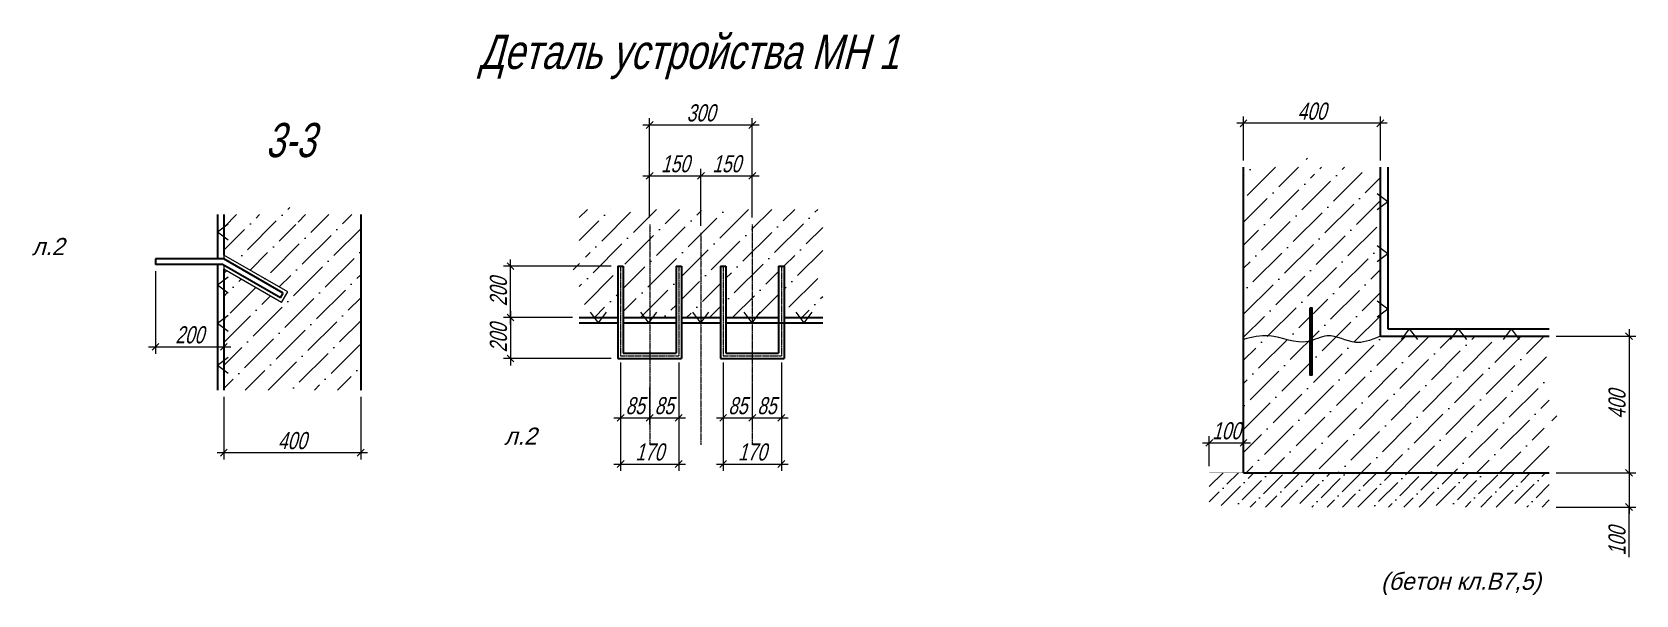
# Model space of a CAD drawing. Header units: millimetres. Extents: x 5929542 to 6152618, y 10240044 to 10382466.
# Drawn here: x 6016119 to 6020807, y 10276827 to 10278474 of the extents above; entities that cross this region are included whole.
import ezdxf

# ---------------------------------------------------------------- set-up
doc = ezdxf.new("R2010")
doc.units = ezdxf.units.MM
doc.header["$PDMODE"] = 35
doc.linetypes.add('осевая', pattern=[50.8, 31.75, -6.35, 6.35, -6.35])
doc.layers.get('Defpoints').update_dxf_attribs({"color": 253})
for name, color, linetype, lineweight in [('арматура', 7, 'Continuous', 40), ('Оси', 6, 'осевая', 9), ('Основная', 7, 'Continuous', 30), ('Построения', 7, 'Continuous', 13), ('Размеры', 172, 'Continuous', 13), ('стены', 7, 'Continuous', 30), ('Текст', 134, 'Continuous', 13), ('тонкосн', 8, 'Continuous', 18), ('Штриховка', 253, 'Continuous', 13)]:
    doc.layers.add(name, color=color, linetype=linetype, lineweight=lineweight)
doc.styles.add('GOST 2.304', font='mipgost.ttf', dxfattribs={"width": 0.75, "oblique": 15})
doc.styles.add('ГОСТ 2.304', font='mipgost.ttf', dxfattribs={"oblique": 15})
doc.dimstyles.new('SPDS', dxfattribs={"dimtxt": 2.5, "dimasz": 1, "dimexe": 1, "dimexo": 1, "dimgap": 0.5, "dimtad": 1, "dimdec": 0, "dimrnd": 0.001, "dimtxsty": 'GOST 2.304', "dimblk": 'OBLIQUE', "dimcen": 2.5, "dimdle": 1, "dimclrd": 256, "dimclre": 256, "dimclrt": 256, "dimadec": 0, "dimazin": 2, "dimtfac": 0.75, "dimtdec": 0, "dimtmove": 1, "dimatfit": 3, "dimfxl": 1, "dimtolj": 1, "dimlwd": -1, "dimlwe": -1, "dimarcsym": 0})
pattern_1 = [(45, (-8453.306, 304.564), (25.25697034, 92.60889125), [119.0625, -23.8125, 0, -23.8125])]

# ---------------------------------------------------------------- blocks, each defined once
blk = doc.blocks.new('_Oblique')
at = {"color": 0, "linetype": 'ByBlock', "lineweight": -2}
blk.add_line((-0.5, -0.5), (0.5, 0.5), dxfattribs=at)
blk = doc.blocks.new('*D198')
at = {"layer": 'Defpoints', "color": 0, "ltscale": 100, "transparency": 16777216}
for p in [(6017718.3, 10277639), (6017517.4, 10277519), (6017831.2, 10277519)]:
    blk.add_point(p, dxfattribs=at)
at = {"layer": 'Размеры', "ltscale": 100, "transparency": 16777216}
for p, q in [((6017698.3, 10277639), (6017497.4, 10277639)), ((6017517.4, 10277659), (6017517.4, 10277499)), ((6017811.2, 10277519), (6017497.4, 10277519))]:
    blk.add_line(p, q, dxfattribs=at)
at = {"layer": 'Размеры', "ltscale": 100, "transparency": 16777216, "xscale": 20, "yscale": 20, "zscale": 20}
for p, rotation in [((6017517.4, 10277639), 90), ((6017517.4, 10277519), 270)]:
    blk.add_blockref('_Oblique', p, dxfattribs=dict(at, rotation=rotation))
at = {"layer": 'Размеры', "ltscale": 100, "transparency": 16777216, "insert": (6017482.4, 10277579), "char_height": 50, "attachment_point": 5, "rotation": 90, "style": 'GOST 2.304'}
blk.add_mtext('\\A1;200', dxfattribs=at)
blk = doc.blocks.new('*D199')
at = {"layer": 'Defpoints', "color": 0, "ltscale": 100, "transparency": 16777216}
for p in [(6017517.4, 10277789.1), (6017831.2, 10277789.1), (6017588.8, 10277639)]:
    blk.add_point(p, dxfattribs=at)
at = {"layer": 'Размеры', "ltscale": 100, "transparency": 16777216}
for p, q in [((6017517.4, 10277619), (6017517.4, 10277809.1)), ((6017811.2, 10277789.1), (6017497.4, 10277789.1)), ((6017568.8, 10277639), (6017497.4, 10277639))]:
    blk.add_line(p, q, dxfattribs=at)
at = {"layer": 'Размеры', "ltscale": 100, "transparency": 16777216, "xscale": 20, "yscale": 20, "zscale": 20}
for p, rotation in [((6017517.4, 10277789.1), 90), ((6017517.4, 10277639), 270)]:
    blk.add_blockref('_Oblique', p, dxfattribs=dict(at, rotation=rotation))
at = {"layer": 'Размеры', "ltscale": 100, "transparency": 16777216, "insert": (6017482.4, 10277714), "char_height": 50, "attachment_point": 5, "rotation": 90, "style": 'GOST 2.304'}
blk.add_mtext('\\A1;200', dxfattribs=at)
blk = doc.blocks.new('*D200')
at = {"layer": 'Defpoints', "color": 0, "ltscale": 100, "transparency": 16777216}
for p in [(6018139.2, 10277527), (6018309.2, 10277527), (6018309.2, 10277210.4)]:
    blk.add_point(p, dxfattribs=at)
at = {"layer": 'Размеры', "ltscale": 100, "transparency": 16777216}
for p, q in [((6018139.2, 10277507), (6018139.2, 10277190.4)), ((6018309.2, 10277507), (6018309.2, 10277190.4)), ((6018119.2, 10277210.4), (6018329.2, 10277210.4))]:
    blk.add_line(p, q, dxfattribs=at)
at = {"layer": 'Размеры', "ltscale": 100, "transparency": 16777216, "xscale": 20, "yscale": 20, "zscale": 20, "rotation": 180}
blk.add_blockref('_Oblique', (6018139.2, 10277210.4), dxfattribs=at)
at = {"layer": 'Размеры', "ltscale": 100, "transparency": 16777216, "xscale": 20, "yscale": 20, "zscale": 20}
blk.add_blockref('_Oblique', (6018309.2, 10277210.4), dxfattribs=at)
at = {"layer": 'Размеры', "ltscale": 100, "transparency": 16777216, "insert": (6018224.2, 10277245.4), "char_height": 50, "attachment_point": 5, "style": 'GOST 2.304'}
blk.add_mtext('\\A1;170', dxfattribs=at)
blk = doc.blocks.new('*D201')
at = {"layer": 'Defpoints', "color": 0, "ltscale": 100, "transparency": 16777216}
for p in [(6018139.2, 10277471.6), (6018224.2, 10277454.3), (6018224.2, 10277345.8)]:
    blk.add_point(p, dxfattribs=at)
at = {"layer": 'Размеры', "ltscale": 100, "transparency": 16777216}
for p, q in [((6018139.2, 10277451.6), (6018139.2, 10277325.8)), ((6018224.2, 10277434.3), (6018224.2, 10277325.8)), ((6018119.2, 10277345.8), (6018244.2, 10277345.8))]:
    blk.add_line(p, q, dxfattribs=at)
at = {"layer": 'Размеры', "ltscale": 100, "transparency": 16777216, "xscale": 20, "yscale": 20, "zscale": 20, "rotation": 180}
blk.add_blockref('_Oblique', (6018139.2, 10277345.8), dxfattribs=at)
at = {"layer": 'Размеры', "ltscale": 100, "transparency": 16777216, "xscale": 20, "yscale": 20, "zscale": 20}
blk.add_blockref('_Oblique', (6018224.2, 10277345.8), dxfattribs=at)
at = {"layer": 'Размеры', "ltscale": 100, "transparency": 16777216, "insert": (6018181.7, 10277380.8), "char_height": 50, "attachment_point": 5, "style": 'GOST 2.304'}
blk.add_mtext('\\A1;85', dxfattribs=at)
blk = doc.blocks.new('*D202')
at = {"layer": 'Defpoints', "color": 0, "ltscale": 100, "transparency": 16777216}
for p in [(6018224.2, 10277454.3), (6018309.2, 10277402.4), (6018309.2, 10277345.8)]:
    blk.add_point(p, dxfattribs=at)
at = {"layer": 'Размеры', "ltscale": 100, "transparency": 16777216}
for p, q in [((6018224.2, 10277434.3), (6018224.2, 10277325.8)), ((6018309.2, 10277382.4), (6018309.2, 10277325.8)), ((6018204.2, 10277345.8), (6018329.2, 10277345.8))]:
    blk.add_line(p, q, dxfattribs=at)
at = {"layer": 'Размеры', "ltscale": 100, "transparency": 16777216, "xscale": 20, "yscale": 20, "zscale": 20, "rotation": 180}
blk.add_blockref('_Oblique', (6018224.2, 10277345.8), dxfattribs=at)
at = {"layer": 'Размеры', "ltscale": 100, "transparency": 16777216, "xscale": 20, "yscale": 20, "zscale": 20}
blk.add_blockref('_Oblique', (6018309.2, 10277345.8), dxfattribs=at)
at = {"layer": 'Размеры', "ltscale": 100, "transparency": 16777216, "insert": (6018266.7, 10277380.8), "char_height": 50, "attachment_point": 5, "style": 'GOST 2.304'}
blk.add_mtext('\\A1;85', dxfattribs=at)
blk = doc.blocks.new('*D203')
at = {"layer": 'Defpoints', "color": 0, "ltscale": 100, "transparency": 16777216}
for p in [(6017839.2, 10277527), (6018009.2, 10277527), (6018009.2, 10277210.4)]:
    blk.add_point(p, dxfattribs=at)
at = {"layer": 'Размеры', "ltscale": 100, "transparency": 16777216}
for p, q in [((6017839.2, 10277507), (6017839.2, 10277190.4)), ((6018009.2, 10277507), (6018009.2, 10277190.4)), ((6017819.2, 10277210.4), (6018029.2, 10277210.4))]:
    blk.add_line(p, q, dxfattribs=at)
at = {"layer": 'Размеры', "ltscale": 100, "transparency": 16777216, "xscale": 20, "yscale": 20, "zscale": 20, "rotation": 180}
blk.add_blockref('_Oblique', (6017839.2, 10277210.4), dxfattribs=at)
at = {"layer": 'Размеры', "ltscale": 100, "transparency": 16777216, "xscale": 20, "yscale": 20, "zscale": 20}
blk.add_blockref('_Oblique', (6018009.2, 10277210.4), dxfattribs=at)
at = {"layer": 'Размеры', "ltscale": 100, "transparency": 16777216, "insert": (6017924.2, 10277245.4), "char_height": 50, "attachment_point": 5, "style": 'GOST 2.304'}
blk.add_mtext('\\A1;170', dxfattribs=at)
blk = doc.blocks.new('*D204')
at = {"layer": 'Defpoints', "color": 0, "ltscale": 100, "transparency": 16777216}
for p in [(6017839.2, 10277471.6), (6017924.2, 10277454.3), (6017924.2, 10277345.8)]:
    blk.add_point(p, dxfattribs=at)
at = {"layer": 'Размеры', "ltscale": 100, "transparency": 16777216}
for p, q in [((6017839.2, 10277451.6), (6017839.2, 10277325.8)), ((6017924.2, 10277434.3), (6017924.2, 10277325.8)), ((6017819.2, 10277345.8), (6017944.2, 10277345.8))]:
    blk.add_line(p, q, dxfattribs=at)
at = {"layer": 'Размеры', "ltscale": 100, "transparency": 16777216, "xscale": 20, "yscale": 20, "zscale": 20, "rotation": 180}
blk.add_blockref('_Oblique', (6017839.2, 10277345.8), dxfattribs=at)
at = {"layer": 'Размеры', "ltscale": 100, "transparency": 16777216, "xscale": 20, "yscale": 20, "zscale": 20}
blk.add_blockref('_Oblique', (6017924.2, 10277345.8), dxfattribs=at)
at = {"layer": 'Размеры', "ltscale": 100, "transparency": 16777216, "insert": (6017881.7, 10277380.8), "char_height": 50, "attachment_point": 5, "style": 'GOST 2.304'}
blk.add_mtext('\\A1;85', dxfattribs=at)
blk = doc.blocks.new('*D205')
at = {"layer": 'Defpoints', "color": 0, "ltscale": 100, "transparency": 16777216}
for p in [(6017924.2, 10277454.3), (6018009.2, 10277402.4), (6018009.2, 10277345.8)]:
    blk.add_point(p, dxfattribs=at)
at = {"layer": 'Размеры', "ltscale": 100, "transparency": 16777216}
for p, q in [((6017924.2, 10277434.3), (6017924.2, 10277325.8)), ((6018009.2, 10277382.4), (6018009.2, 10277325.8)), ((6017904.2, 10277345.8), (6018029.2, 10277345.8))]:
    blk.add_line(p, q, dxfattribs=at)
at = {"layer": 'Размеры', "ltscale": 100, "transparency": 16777216, "xscale": 20, "yscale": 20, "zscale": 20, "rotation": 180}
blk.add_blockref('_Oblique', (6017924.2, 10277345.8), dxfattribs=at)
at = {"layer": 'Размеры', "ltscale": 100, "transparency": 16777216, "xscale": 20, "yscale": 20, "zscale": 20}
blk.add_blockref('_Oblique', (6018009.2, 10277345.8), dxfattribs=at)
at = {"layer": 'Размеры', "ltscale": 100, "transparency": 16777216, "insert": (6017966.7, 10277380.8), "char_height": 50, "attachment_point": 5, "style": 'GOST 2.304'}
blk.add_mtext('\\A1;85', dxfattribs=at)
blk = doc.blocks.new('*D206')
at = {"layer": 'Defpoints', "color": 0, "ltscale": 100, "transparency": 16777216}
for p in [(6018074.2, 10278053.5), (6017924.2, 10277911.3), (6018074.2, 10277887)]:
    blk.add_point(p, dxfattribs=at)
at = {"layer": 'Размеры', "ltscale": 100, "transparency": 16777216}
for p, q in [((6017904.2, 10278053.5), (6018094.2, 10278053.5)), ((6017924.2, 10277931.3), (6017924.2, 10278073.5)), ((6018074.2, 10277907), (6018074.2, 10278073.5))]:
    blk.add_line(p, q, dxfattribs=at)
at = {"layer": 'Размеры', "ltscale": 100, "transparency": 16777216, "xscale": 20, "yscale": 20, "zscale": 20, "rotation": 180}
blk.add_blockref('_Oblique', (6017924.2, 10278053.5), dxfattribs=at)
at = {"layer": 'Размеры', "ltscale": 100, "transparency": 16777216, "xscale": 20, "yscale": 20, "zscale": 20}
blk.add_blockref('_Oblique', (6018074.2, 10278053.5), dxfattribs=at)
at = {"layer": 'Размеры', "ltscale": 100, "transparency": 16777216, "insert": (6017999.2, 10278088.5), "char_height": 50, "attachment_point": 5, "style": 'GOST 2.304'}
blk.add_mtext('\\A1;150', dxfattribs=at)
blk = doc.blocks.new('*D207')
at = {"layer": 'Defpoints', "color": 0, "ltscale": 100, "transparency": 16777216}
for p in [(6018224.2, 10278053.5), (6018224.2, 10277911.2), (6018074.2, 10277887)]:
    blk.add_point(p, dxfattribs=at)
at = {"layer": 'Размеры', "ltscale": 100, "transparency": 16777216}
for p, q in [((6018054.2, 10278053.5), (6018244.2, 10278053.5)), ((6018074.2, 10277907), (6018074.2, 10278073.5)), ((6018224.2, 10277931.2), (6018224.2, 10278073.5))]:
    blk.add_line(p, q, dxfattribs=at)
at = {"layer": 'Размеры', "ltscale": 100, "transparency": 16777216, "xscale": 20, "yscale": 20, "zscale": 20, "rotation": 180}
blk.add_blockref('_Oblique', (6018074.2, 10278053.5), dxfattribs=at)
at = {"layer": 'Размеры', "ltscale": 100, "transparency": 16777216, "xscale": 20, "yscale": 20, "zscale": 20}
blk.add_blockref('_Oblique', (6018224.2, 10278053.5), dxfattribs=at)
at = {"layer": 'Размеры', "ltscale": 100, "transparency": 16777216, "insert": (6018149.2, 10278088.5), "char_height": 50, "attachment_point": 5, "style": 'GOST 2.304'}
blk.add_mtext('\\A1;150', dxfattribs=at)
blk = doc.blocks.new('*D208')
at = {"layer": 'Defpoints', "color": 0, "ltscale": 100, "transparency": 16777216}
for p in [(6018224.2, 10278202.4), (6017924.2, 10278053.5), (6018224.2, 10278053.5)]:
    blk.add_point(p, dxfattribs=at)
at = {"layer": 'Размеры', "ltscale": 100, "transparency": 16777216}
for p, q in [((6017904.2, 10278202.4), (6018244.2, 10278202.4)), ((6017924.2, 10278073.5), (6017924.2, 10278222.4)), ((6018224.2, 10278073.5), (6018224.2, 10278222.4))]:
    blk.add_line(p, q, dxfattribs=at)
at = {"layer": 'Размеры', "ltscale": 100, "transparency": 16777216, "xscale": 20, "yscale": 20, "zscale": 20, "rotation": 180}
blk.add_blockref('_Oblique', (6017924.2, 10278202.4), dxfattribs=at)
at = {"layer": 'Размеры', "ltscale": 100, "transparency": 16777216, "xscale": 20, "yscale": 20, "zscale": 20}
blk.add_blockref('_Oblique', (6018224.2, 10278202.4), dxfattribs=at)
at = {"layer": 'Размеры', "ltscale": 100, "transparency": 16777216, "insert": (6018074.2, 10278237.4), "char_height": 50, "attachment_point": 5, "style": 'GOST 2.304'}
blk.add_mtext('\\A1;300', dxfattribs=at)
blk = doc.blocks.new('*D209')
at = {"layer": 'Defpoints', "color": 0, "ltscale": 100, "transparency": 16777216}
for p in [(6016479.5, 10277794.4), (6016679.5, 10277657.6), (6016679.5, 10277553.1)]:
    blk.add_point(p, dxfattribs=at)
at = {"layer": 'Размеры', "ltscale": 100, "transparency": 16777216}
for p, q in [((6016479.5, 10277774.4), (6016479.5, 10277533.1)), ((6016679.5, 10277637.6), (6016679.5, 10277533.1)), ((6016459.5, 10277553.1), (6016699.5, 10277553.1))]:
    blk.add_line(p, q, dxfattribs=at)
at = {"layer": 'Размеры', "ltscale": 100, "transparency": 16777216, "xscale": 20, "yscale": 20, "zscale": 20, "rotation": 180}
blk.add_blockref('_Oblique', (6016479.5, 10277553.1), dxfattribs=at)
at = {"layer": 'Размеры', "ltscale": 100, "transparency": 16777216, "xscale": 20, "yscale": 20, "zscale": 20}
blk.add_blockref('_Oblique', (6016679.5, 10277553.1), dxfattribs=at)
at = {"layer": 'Размеры', "ltscale": 100, "transparency": 16777216, "insert": (6016579.5, 10277588.1), "char_height": 50, "attachment_point": 5, "style": 'GOST 2.304'}
blk.add_mtext('\\A1;200', dxfattribs=at)
blk = doc.blocks.new('*D210')
at = {"layer": 'Defpoints', "color": 0, "ltscale": 100, "transparency": 16777216}
for p in [(6020553.9, 10277584.6), (6020553.9, 10277184.6), (6020787.1, 10277184.6)]:
    blk.add_point(p, dxfattribs=at)
at = {"layer": 'Размеры', "ltscale": 100, "transparency": 16777216}
for p, q in [((6020573.9, 10277584.6), (6020807.1, 10277584.6)), ((6020787.1, 10277604.6), (6020787.1, 10277164.6)), ((6020573.9, 10277184.6), (6020807.1, 10277184.6))]:
    blk.add_line(p, q, dxfattribs=at)
at = {"layer": 'Размеры', "ltscale": 100, "transparency": 16777216, "xscale": 20, "yscale": 20, "zscale": 20}
for p, rotation in [((6020787.1, 10277584.6), 90), ((6020787.1, 10277184.6), 270)]:
    blk.add_blockref('_Oblique', p, dxfattribs=dict(at, rotation=rotation))
at = {"layer": 'Размеры', "ltscale": 100, "transparency": 16777216, "insert": (6020752.1, 10277384.6), "char_height": 50, "attachment_point": 5, "rotation": 90, "style": 'GOST 2.304'}
blk.add_mtext('\\A1;400', dxfattribs=at)
blk = doc.blocks.new('*D211')
at = {"layer": 'Defpoints', "color": 0, "ltscale": 100, "transparency": 16777216}
for p in [(6019660.1, 10278207.3), (6019660.1, 10278078.5), (6020060.1, 10278078.5)]:
    blk.add_point(p, dxfattribs=at)
at = {"layer": 'Размеры', "ltscale": 100, "transparency": 16777216}
for p, q in [((6019660.1, 10278098.5), (6019660.1, 10278227.3)), ((6020060.1, 10278098.5), (6020060.1, 10278227.3)), ((6020080.1, 10278207.3), (6019640.1, 10278207.3))]:
    blk.add_line(p, q, dxfattribs=at)
at = {"layer": 'Размеры', "ltscale": 100, "transparency": 16777216, "xscale": 20, "yscale": 20, "zscale": 20, "rotation": 180}
blk.add_blockref('_Oblique', (6019660.1, 10278207.3), dxfattribs=at)
at = {"layer": 'Размеры', "ltscale": 100, "transparency": 16777216, "xscale": 20, "yscale": 20, "zscale": 20}
blk.add_blockref('_Oblique', (6020060.1, 10278207.3), dxfattribs=at)
at = {"layer": 'Размеры', "ltscale": 100, "transparency": 16777216, "insert": (6019860.1, 10278242.3), "char_height": 50, "attachment_point": 5, "style": 'GOST 2.304'}
blk.add_mtext('\\A1;400', dxfattribs=at)
blk = doc.blocks.new('*D212')
at = {"layer": 'Defpoints', "color": 0, "ltscale": 100, "transparency": 16777216}
for p in [(6020553.9, 10277184.6), (6020553.9, 10277084.6), (6020787.1, 10277084.6)]:
    blk.add_point(p, dxfattribs=at)
at = {"layer": 'Размеры', "ltscale": 100, "transparency": 16777216}
for p, q in [((6020787.1, 10277204.6), (6020787.1, 10277064.6)), ((6020573.9, 10277184.6), (6020807.1, 10277184.6)), ((6020573.9, 10277084.6), (6020807.1, 10277084.6)), ((6020787.1, 10276938.4), (6020787.1, 10277084.6))]:
    blk.add_line(p, q, dxfattribs=at)
at = {"layer": 'Размеры', "ltscale": 100, "transparency": 16777216, "xscale": 20, "yscale": 20, "zscale": 20}
for p, rotation in [((6020787.1, 10277184.6), 90), ((6020787.1, 10277084.6), 270)]:
    blk.add_blockref('_Oblique', p, dxfattribs=dict(at, rotation=rotation))
at = {"layer": 'Размеры', "ltscale": 100, "transparency": 16777216, "insert": (6020752.1, 10276984.6), "char_height": 50, "attachment_point": 5, "rotation": 90, "style": 'GOST 2.304'}
blk.add_mtext('\\A1;100', dxfattribs=at)
blk = doc.blocks.new('*D213')
at = {"layer": 'Defpoints', "color": 0, "ltscale": 100, "transparency": 16777216}
for p in [(6016679.5, 10277426.6), (6017079.5, 10277426.6), (6017079.5, 10277243.7)]:
    blk.add_point(p, dxfattribs=at)
at = {"layer": 'Размеры', "ltscale": 100, "transparency": 16777216}
for p, q in [((6016679.5, 10277406.6), (6016679.5, 10277223.7)), ((6017079.5, 10277406.6), (6017079.5, 10277223.7)), ((6016659.5, 10277243.7), (6017099.5, 10277243.7))]:
    blk.add_line(p, q, dxfattribs=at)
at = {"layer": 'Размеры', "ltscale": 100, "transparency": 16777216, "xscale": 20, "yscale": 20, "zscale": 20, "rotation": 180}
blk.add_blockref('_Oblique', (6016679.5, 10277243.7), dxfattribs=at)
at = {"layer": 'Размеры', "ltscale": 100, "transparency": 16777216, "xscale": 20, "yscale": 20, "zscale": 20}
blk.add_blockref('_Oblique', (6017079.5, 10277243.7), dxfattribs=at)
at = {"layer": 'Размеры', "ltscale": 100, "transparency": 16777216, "insert": (6016879.5, 10277278.7), "char_height": 50, "attachment_point": 5, "style": 'GOST 2.304'}
blk.add_mtext('\\A1;400', dxfattribs=at)
blk = doc.blocks.new('*D707')
at = {"layer": 'Defpoints', "color": 0, "ltscale": 100, "transparency": 16777216}
for p in [(6019660.1, 10277272.4), (6019560.1, 10277184.6), (6019660.1, 10277184.6)]:
    blk.add_point(p, dxfattribs=at)
at = {"layer": 'Размеры', "ltscale": 100, "transparency": 16777216}
for p, q in [((6019560.1, 10277204.6), (6019560.1, 10277292.4)), ((6019660.1, 10277204.6), (6019660.1, 10277292.4)), ((6019540.1, 10277272.4), (6019680.1, 10277272.4))]:
    blk.add_line(p, q, dxfattribs=at)
at = {"layer": 'Размеры', "ltscale": 100, "transparency": 16777216, "xscale": 20, "yscale": 20, "zscale": 20, "rotation": 180}
blk.add_blockref('_Oblique', (6019560.1, 10277272.4), dxfattribs=at)
at = {"layer": 'Размеры', "ltscale": 100, "transparency": 16777216, "xscale": 20, "yscale": 20, "zscale": 20}
blk.add_blockref('_Oblique', (6019660.1, 10277272.4), dxfattribs=at)
at = {"layer": 'Размеры', "ltscale": 100, "transparency": 16777216, "insert": (6019610.1, 10277307.4), "char_height": 50, "attachment_point": 5, "style": 'GOST 2.304'}
blk.add_mtext('\\A1;100', dxfattribs=at)
blk = doc.blocks.new('ЯвчЯвыфв')
at = {"layer": 'Построения', "ltscale": 50}
for q in [(6016691.8, 10277934.2), (6016691.8, 10277887.2)]:
    blk.add_line((6016660.7, 10277910.7), q, dxfattribs=at)

msp = doc.modelspace()

# ---------------------------------------------------------------- hatches: boundary and pattern name
at = {"ltscale": 100}
h = msp.add_hatch(dxfattribs=at)
h.set_pattern_fill('ANGLE', color=256, scale=100)
h.set_pattern_definition([(0, (0, 0), (0, 698.5), [508, -190.5]), (90, (0, 0), (-698.5, 4e-14), [508, -190.5])])
h.paths.add_polyline_path([(6019855.06914, 10277667.03205), (6019860.06914, 10277667.03205), (6019860.06914, 10277470.28588), (6019855.06914, 10277470.28588)])
at = {"layer": 'Штриховка', "ltscale": 100}
h = msp.add_hatch(dxfattribs=at)
h.set_pattern_fill('ANSI36', color=256, scale=15, style=0)
edge = h.paths.add_edge_path()
edge.add_line((6020553.94258, 10277184.5808), (6020553.94258, 10277309.5808))
edge.add_line((6020553.94258, 10277309.5808), (6020518.94258, 10277322.0808))
edge.add_line((6020518.94258, 10277322.0808), (6020588.94258, 10277347.0808))
edge.add_line((6020588.94258, 10277347.0808), (6020553.94258, 10277359.5808))
edge.add_line((6020553.94258, 10277359.5808), (6020553.94258, 10277584.5808))
edge.add_line((6020553.94258, 10277584.5808), (6020060.06914, 10277584.5808))
edge.add_spline(control_points=[(6020060.06914, 10277584.5808), (6020027.78638, 10277570.99313), (6019980.42598, 10277554.80876), (6019912.91209, 10277600.5928), (6019831.2432, 10277550.09177), (6019747.2362, 10277596.10165), (6019684.79217, 10277582.01893), (6019660.06914, 10277574.42417)], knot_values=[64.1248040584, 64.1248040584, 64.1248040584, 64.1248040584, 373.1271176441, 798.6521428062, 1092.5447484396, 1668.3989829716, 2047.6730195565, 2047.6730195565, 2047.6730195565, 2047.6730195565], degree=3, periodic=0)
edge.add_line((6019660.06914, 10277574.42417), (6019660.06914, 10277184.5808))
edge.add_line((6019660.06914, 10277184.5808), (6020553.94258, 10277184.5808))
edge = h.paths.add_edge_path()
edge.add_line((6020060.06914, 10278078.45424), (6019885.06914, 10278078.45424))
edge.add_line((6019885.06914, 10278078.45424), (6019872.56914, 10278043.45424))
edge.add_line((6019872.56914, 10278043.45424), (6019847.56914, 10278113.45424))
edge.add_line((6019847.56914, 10278113.45424), (6019835.06914, 10278078.45424))
edge.add_line((6019835.06914, 10278078.45424), (6019660.06914, 10278078.45424))
edge.add_line((6019660.06914, 10278078.45424), (6019660.06914, 10277574.42417))
edge.add_spline(control_points=[(6019660.06914, 10277574.42417), (6019684.79217, 10277582.01893), (6019747.2362, 10277596.10165), (6019831.2432, 10277550.09177), (6019912.91209, 10277600.5928), (6019980.42598, 10277554.80876), (6020027.78638, 10277570.99313), (6020060.06914, 10277584.5808)], knot_values=[64.1248040584, 64.1248040584, 64.1248040584, 64.1248040584, 443.3988406433, 1019.2530751753, 1313.1456808087, 1738.6707059708, 2047.6730195565, 2047.6730195565, 2047.6730195565, 2047.6730195565], degree=3, periodic=0)
edge.add_line((6020060.06914, 10277584.5808), (6020060.06914, 10278078.45424))
h = msp.add_hatch(dxfattribs=at)
h.set_pattern_fill('ANSI36', color=256, scale=15, style=0)
h.set_pattern_definition(pattern_1)
h.paths.add_polyline_path([(6017718.26904, 10277955.41204), (6017718.27223, 10277822.20295), (6017753.27253, 10277809.70379), (6017683.27313, 10277784.70211), (6017718.27343, 10277772.20295), (6017718.27662, 10277638.97681), (6017831.21317, 10277638.97952), (6017831.21317, 10277789.05052), (6017847.21317, 10277789.05052), (6017847.21317, 10277638.9799), (6018001.21317, 10277638.98359), (6018001.21317, 10277789.05052), (6018017.21317, 10277789.05052), (6018017.21317, 10277638.98397), (6018131.21317, 10277638.9867), (6018131.21317, 10277789.05052), (6018147.21317, 10277789.05052), (6018147.21317, 10277638.98708), (6018301.21317, 10277638.99077), (6018301.21317, 10277789.05052), (6018317.21317, 10277789.05052), (6018317.21317, 10277638.99115), (6018430.14973, 10277638.99386), (6018430.15292, 10277772.20295), (6018395.15321, 10277784.70379), (6018465.15381, 10277809.70211), (6018430.15411, 10277822.20295), (6018430.1573, 10277955.41204), (6018099.22198, 10277955.41204), (6018086.72198, 10277920.41204), (6018061.72198, 10277990.41204), (6018049.22198, 10277955.41204)])
h = msp.add_hatch(dxfattribs=at)
h.set_pattern_fill('ANSI36', color=256, scale=15, style=0)
h.set_pattern_definition(pattern_1)
h.paths.add_polyline_path([(6016866.34306, 10277714.01723), (6016848.34306, 10277682.84031), (6016679.47773, 10277780.33476), (6016679.47773, 10277426.64369), (6016854.47773, 10277426.62166), (6016866.98213, 10277461.62008), (6016891.97332, 10277391.61694), (6016904.47773, 10277426.61536), (6017079.47773, 10277426.59333), (6017079.47773, 10277940.01402), (6016904.47773, 10277940.03605), (6016891.97332, 10277905.03763), (6016866.98213, 10277975.04077), (6016854.47773, 10277940.04235), (6016679.47773, 10277940.06438), (6016679.47773, 10277821.90398)])
h = msp.add_hatch(dxfattribs=at)
h.set_pattern_fill('ANSI36', color=256, scale=10, style=0)
h.paths.add_polyline_path([(6020553.94258, 10277084.5808), (6020553.94258, 10277184.5808), (6019660.06914, 10277184.5808), (6019560.06914, 10277184.5808), (6019560.06914, 10277084.5808)])

# ---------------------------------------------------------------- linework, layer by layer
at = {"layer": 'Оси', "ltscale": 0.1}
for p, q in [((6017924.21317, 10277911.26327), (6017924.21317, 10277266.52488)), ((6018224.21317, 10277911.2129), (6018224.21317, 10277266.52488)), ((6018074.21317, 10277887.01271), (6018074.21317, 10277266.52488)), ((6017839.21317, 10277789.05052), (6017839.21317, 10277526.99386)), ((6018009.21317, 10277789.05052), (6018009.21317, 10277526.99386)), ((6018139.21317, 10277789.05052), (6018139.21317, 10277526.99386)), ((6018309.21317, 10277789.05052), (6018309.21317, 10277526.99386)), ((6017839.21317, 10277526.99386), (6018009.21317, 10277526.99386)), ((6018139.21317, 10277526.99386), (6018309.21317, 10277526.99386))]:
    msp.add_line(p, q, dxfattribs=at)
at = {"layer": 'Основная'}
for p, q in [((6019660.06914, 10277184.5808), (6019660.06914, 10278078.45424)), ((6020060.06914, 10277584.5808), (6020060.06914, 10278078.45424)), ((6020060.06914, 10277584.5808), (6020553.94258, 10277584.5808)), ((6020081.52803, 10277605.5808), (6020553.94258, 10277605.5808)), ((6019660.06914, 10277184.5808), (6020553.94258, 10277184.5808))]:
    msp.add_line(p, q, dxfattribs=at)
msp.add_lwpolyline([(6019855.06914, 10277667.03205), (6019860.06914, 10277667.03205), (6019860.06914, 10277470.28588), (6019855.06914, 10277470.28588)], close=True, dxfattribs=at)
at = {"layer": 'Построения', "ltscale": 2, "const_width": 0.2}
msp.add_lwpolyline([(6019660.06914, 10277184.5808), (6019560.06914, 10277184.5808), (6019560.06914, 10277084.5808), (6020553.94258, 10277084.5808)], dxfattribs=at)
at = {"layer": 'Построения'}
msp.add_open_spline([(6020060.06914, 10277584.5808), (6020027.78638, 10277570.99313), (6019980.42598, 10277554.80876), (6019912.91209, 10277600.5928), (6019831.2432, 10277550.09177), (6019747.2362, 10277596.10165), (6019684.79217, 10277582.01893), (6019660.06914, 10277574.42417)], degree=3, knots=[64.1248040584, 64.1248040584, 64.1248040584, 64.1248040584, 373.1271176441, 798.6521428062, 1092.5447484396, 1668.3989829716, 2047.6730195565, 2047.6730195565, 2047.6730195565, 2047.6730195565], dxfattribs=at)
at = {"layer": 'стены'}
for p, q in [((6020081.46848, 10278078.45424), (6020081.52803, 10277605.5808)), ((6016660.65645, 10277940.06675), (6016660.64012, 10277810.35697)), ((6016679.47773, 10277940.06438), (6016679.47773, 10277821.90398)), ((6017079.47773, 10277940.01402), (6017079.47773, 10277426.59333)), ((6016679.47773, 10277810.35697), (6016479.47773, 10277810.35697)), ((6016479.47773, 10277810.35697), (6016479.47773, 10277794.35697)), ((6016852.68281, 10277710.35697), (6016679.47773, 10277810.35697)), ((6016675.19054, 10277794.35697), (6016479.47773, 10277794.35697)), ((6016660.6381, 10277794.35697), (6016660.5918, 10277426.64607)), ((6016844.68281, 10277696.50057), (6016675.19054, 10277794.35697)), ((6016679.47773, 10277780.33476), (6016679.47773, 10277426.59333)), ((6017831.21317, 10277789.05052), (6017831.21317, 10277518.99386)), ((6017831.21317, 10277789.05052), (6017847.21317, 10277789.05052)), ((6017847.21317, 10277789.05052), (6017847.21317, 10277534.99386)), ((6018001.21317, 10277789.05052), (6018001.21317, 10277534.99386)), ((6018001.21317, 10277789.05052), (6018017.21317, 10277789.05052)), ((6018017.21317, 10277789.05052), (6018017.21317, 10277518.99386)), ((6018131.21317, 10277789.05052), (6018131.21317, 10277518.99386)), ((6018131.21317, 10277789.05052), (6018147.21317, 10277789.05052)), ((6018147.21317, 10277789.05052), (6018147.21317, 10277534.99386)), ((6018301.21317, 10277789.05052), (6018301.21317, 10277534.99386)), ((6018301.21317, 10277789.05052), (6018317.21317, 10277789.05052)), ((6018317.21317, 10277789.05052), (6018317.21317, 10277518.99386)), ((6016844.68281, 10277696.50057), (6016852.68281, 10277710.35697)), ((6017718.27662, 10277638.97681), (6017831.21317, 10277638.97952)), ((6017718.277, 10277623.08457), (6017831.21317, 10277623.08187)), ((6017847.21317, 10277638.9799), (6018001.21317, 10277638.98359)), ((6017847.21317, 10277623.08149), (6018001.21317, 10277623.0778)), ((6018017.21317, 10277638.98397), (6018131.21317, 10277638.9867)), ((6018017.21317, 10277623.07742), (6018131.21317, 10277623.07469)), ((6018147.21317, 10277638.98708), (6018301.21317, 10277638.99077)), ((6018147.21317, 10277623.0743), (6018430.14934, 10277623.06753)), ((6018317.21317, 10277638.99115), (6018430.14973, 10277638.99386)), ((6017847.21317, 10277534.99386), (6018001.21317, 10277534.99386)), ((6018147.21317, 10277534.99386), (6018301.21317, 10277534.99386)), ((6017831.21317, 10277518.99386), (6018017.21317, 10277518.99386)), ((6018131.21317, 10277518.99386), (6018317.21317, 10277518.99386))]:
    msp.add_line(p, q, dxfattribs=at)
at = {"layer": 'тонкосн', "ltscale": 0.2}
for p, q in [((6016866.34306, 10277714.01723), (6016679.47773, 10277821.90398)), ((6016679.47773, 10277821.90398), (6016679.47773, 10277810.35697)), ((6016679.47773, 10277791.88176), (6016679.47773, 10277780.33476)), ((6016848.34306, 10277682.84031), (6016679.47773, 10277780.33476)), ((6016848.34306, 10277682.84031), (6016866.34306, 10277714.01723))]:
    msp.add_line(p, q, dxfattribs=at)

# ---------------------------------------------------------------- block references
at = {"layer": 'Построения', "xscale": -1}
for p in [(12036742.14236, 66.82447), (12036742.14236, -85.47829), (12036742.14236, -247.25026)]:
    msp.add_blockref('ЯвчЯвыфв', p, dxfattribs=at)
at = {"layer": 'Построения'}
for p in [(0, -20.64832), (0, -175.93116), (0, -287.91879), (0, -411.39463)]:
    msp.add_blockref('ЯвчЯвыфв', p, dxfattribs=at)
at = {"layer": 'Построения', "rotation": 90}
for p in [(16295685.44542, 4260962.43047), (16295832.29129, 4260962.43047), (16295984.55487, 4260962.43047), (16296134.79348, 4260962.43047), (16296286.1622, 4260962.43047)]:
    msp.add_blockref('ЯвчЯвыфв', p, dxfattribs=at)
at = {"layer": 'Построения', "xscale": -1, "rotation": 90}
for p in [(16298055.43518, 16294266.19514), (16298198.62275, 16294266.19514), (16298352.88464, 16294266.19514)]:
    msp.add_blockref('ЯвчЯвыфв', p, dxfattribs=at)

# ---------------------------------------------------------------- texts
at = {"layer": 'арматура', "lineweight": 25, "ltscale": 20, "style": 'ГОСТ 2.304', "oblique": 15}
for s, p in [('л.2', (6016118.65951, 10277821.63633)), ('л.2', (6017499.13239, 10277267.03848)), ('(бетон кл.В7,5)', (6020061.77825, 10276842.49553))]:
    msp.add_text(s, height=50, dxfattribs=at).set_placement(p)
at = {"layer": 'Текст', "ltscale": 20, "style": 'GOST 2.304', "oblique": 15, "width": 0.75}
msp.add_text('3-3', height=100, dxfattribs=at).set_placement((6016801.40994, 10278108.14911))
at = {"layer": 'Текст', "ltscale": 20, "insert": (6018038.96278, 10278466.21912), "char_height": 100, "width": 1276.7760507, "attachment_point": 2, "line_spacing_factor": 0.8, "style": 'GOST 2.304'}
msp.add_mtext('{\\W0.8;Деталь устройства МН 1}', dxfattribs=at)

# ---------------------------------------------------------------- dimensions: what is measured, and where the dimension line sits
at = {"layer": 'Размеры', "ltscale": 100}
for base, p1, p2, text, override, picture, middle in [((6018224.21317, 10278202.39714), (6017924.21317, 10278053.49876), (6018224.21317, 10278053.49876), '300', {"dimscale": 20, "dimrnd": 5}, '*D208', (6018074.21317, 10278237.39714)), ((6019660.06914, 10278207.34604), (6020060.06914, 10278078.45424), (6019660.06914, 10278078.45424), '400', {"dimscale": 20, "dimlfac": 1, "dimrnd": 5, "dimtxsty": 'GOST 2.304', "dimtolj": 1}, '*D211', (6019860.06914, 10278242.34604)), ((6018074.21317, 10278053.49876), (6017924.21317, 10277911.26327), (6018074.21317, 10277887.01271), '150', {"dimscale": 20, "dimrnd": 5}, '*D206', (6017999.21317, 10278088.49876)), ((6018224.21317, 10278053.49876), (6018074.21317, 10277887.01271), (6018224.21317, 10277911.2129), '150', {"dimscale": 20, "dimrnd": 5}, '*D207', (6018149.21317, 10278088.49876)), ((6016679.47773, 10277553.09612), (6016479.47773, 10277794.35697), (6016679.47773, 10277657.6045), '200', {"dimscale": 20, "dimrnd": 5}, '*D209', (6016579.47773, 10277588.09612)), ((6018009.21317, 10277210.40225), (6017839.21317, 10277526.99386), (6018009.21317, 10277526.99386), '170', {"dimscale": 20, "dimrnd": 5}, '*D203', (6017924.21317, 10277245.40225)), ((6018309.21317, 10277210.40225), (6018139.21317, 10277526.99386), (6018309.21317, 10277526.99386), '170', {"dimscale": 20, "dimrnd": 5}, '*D200', (6018224.21317, 10277245.40225))]:
    dim = msp.add_linear_dim(base=base, p1=p1, p2=p2, text=text, dimstyle='SPDS', override=override, dxfattribs=at)
    dim.commit()
    dim.dimension.update_dxf_attribs({"geometry": picture, "text_midpoint": middle})
for base, p1, p2, text, override, picture, middle in [((6017517.38636, 10277789.05052), (6017588.75473, 10277638.99386), (6017831.21317, 10277789.05052), '200', {"dimscale": 20, "dimrnd": 5}, '*D199', (6017517.38636, 10277714.02219)), ((6017517.38636, 10277518.99386), (6017718.27662, 10277638.99386), (6017831.21317, 10277518.99386), '200', {"dimscale": 20, "dimrnd": 5}, '*D198', (6017517.38636, 10277578.99386)), ((6020787.08834, 10277084.5808), (6020553.94258, 10277184.5808), (6020553.94258, 10277084.5808), '100', {"dimscale": 20, "dimlfac": 1, "dimrnd": 5, "dimtxsty": 'GOST 2.304', "dimtolj": 1}, '*D212', (6020805.01821, 10276984.56372))]:
    dim = msp.add_linear_dim(base=base, p1=p1, p2=p2, angle=90, text=text, dimstyle='SPDS', override=override, dxfattribs=at)
    dim.commit()
    dim.dimension.update_dxf_attribs({"geometry": picture, "text_midpoint": middle, "dimtype": 160})
dim = msp.add_linear_dim(base=(6020787.08834, 10277184.5808), p1=(6020553.94258, 10277584.5808), p2=(6020553.94258, 10277184.5808), angle=90, text='400', dimstyle='SPDS', override={"dimscale": 20, "dimlfac": 1, "dimrnd": 5, "dimtxsty": 'GOST 2.304', "dimtolj": 1}, dxfattribs=at)
dim.commit()
dim.dimension.update_dxf_attribs({"geometry": '*D210', "text_midpoint": (6020752.08834, 10277384.5808)})
for base, p1, p2, picture, middle in [((6017079.47773, 10277243.73154), (6016679.47773, 10277426.64369), (6017079.47773, 10277426.64369), '*D213', (6016879.47773, 10277278.73154)), ((6019660.06914, 10277272.37879), (6019560.06914, 10277184.5808), (6019660.06914, 10277184.5808), '*D707', (6019610.06914, 10277307.37879))]:
    dim = msp.add_linear_dim(base=base, p1=p1, p2=p2, dimstyle='SPDS', override={"dimscale": 20, "dimrnd": 5}, dxfattribs=at)
    dim.commit()
    dim.dimension.update_dxf_attribs({"geometry": picture, "text_midpoint": middle})
for base, p1, p2, picture, middle in [((6017924.21317, 10277345.77418), (6017839.21317, 10277471.62321), (6017924.21317, 10277454.319), '*D204', (6017881.71317, 10277345.77418)), ((6018009.21317, 10277345.77418), (6017924.21317, 10277454.319), (6018009.21317, 10277402.40628), '*D205', (6017966.71317, 10277345.77418)), ((6018224.21317, 10277345.77418), (6018139.21317, 10277471.62321), (6018224.21317, 10277454.319), '*D201', (6018181.71317, 10277345.77418)), ((6018309.21317, 10277345.77418), (6018224.21317, 10277454.319), (6018309.21317, 10277402.40628), '*D202', (6018266.71317, 10277345.77418))]:
    dim = msp.add_linear_dim(base=base, p1=p1, p2=p2, text='85', dimstyle='SPDS', override={"dimscale": 20, "dimrnd": 5}, dxfattribs=at)
    dim.commit()
    dim.dimension.update_dxf_attribs({"geometry": picture, "text_midpoint": middle, "dimtype": 160})

doc.saveas('drawing.dxf')
